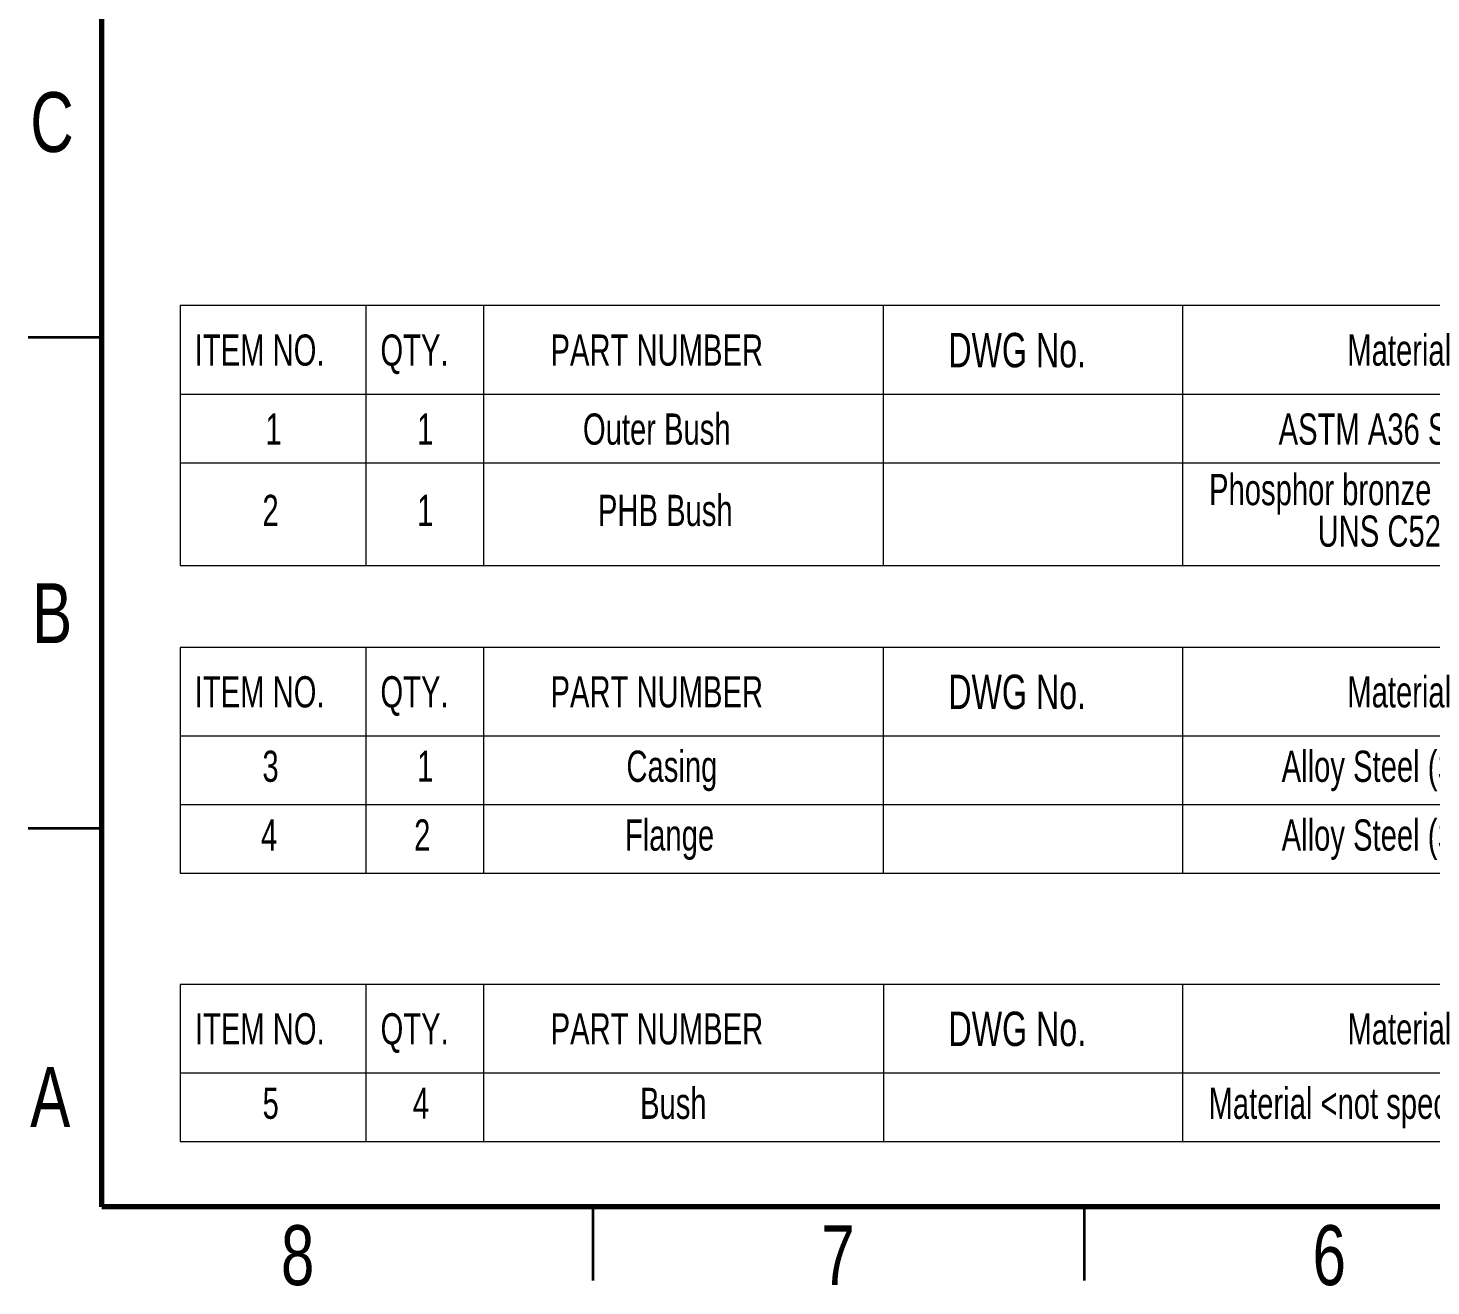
# Model space of a CAD drawing. Header units: millimetres. Extents: x 2 to 418, y 2 to 295.
# Drawn here: x 2.5 to 145.3, y 1.9 to 130 of the extents above; entities that cross this region are included whole.
import ezdxf

# ---------------------------------------------------------------- set-up
doc = ezdxf.new("R2010")
doc.units = ezdxf.units.MM
doc.styles.add('SLDTEXTSTYLE0', font='TXT', dxfattribs={"width": 0.75})
doc.styles.add('SLDTEXTSTYLE2', font='TXT', dxfattribs={"width": 0.7})

# ---------------------------------------------------------------- blocks, each defined once
blk = doc.blocks.new('SW_TABLEANNOTATION_0')
at = {"color": 0, "linetype": 'Continuous', "lineweight": 0}
for p, q in [((0, 0), (0, -16)), ((212.02, 0), (0, 0)), ((18.89, 0), (18.89, -9)), ((30.88, 0), (30.88, -9)), ((71.56, 0), (71.56, -9)), ((102.01, 0), (102.01, -9)), ((0, -9), (212.02, -9)), ((18.89, -9), (18.89, -16)), ((30.88, -9), (30.88, -16)), ((71.56, -9), (71.56, -16)), ((102.01, -9), (102.01, -16)), ((0, -16), (212.02, -16))]:
    blk.add_line(p, q, dxfattribs=at)
at = {"color": 0, "linetype": 'Continuous', "lineweight": 0, "attachment_point": 1, "style": 'SLDTEXTSTYLE2'}
for s, insert, char_height in [('DWG No.', (78.19, -2.78), 3.5), ('Material', (118.8, -2.94), 3.175), ('ITEM NO.', (1.49, -2.94), 3.175), ('QTY.', (20.39, -2.94), 3.175), ('PART NUMBER', (37.7, -2.94), 3.175), ('5', (8.38, -10.52), 3.17), ('4', (23.67, -10.52), 3.17), ('Bush', (46.8, -10.52), 3.175), ('Material <not specified>', (104.66, -10.52), 3.175)]:
    blk.add_mtext(s, dxfattribs=dict(at, insert=insert, char_height=char_height))
blk = doc.blocks.new('SW_TABLEANNOTATION_1')
at = {"color": 0, "linetype": 'Continuous', "lineweight": 0}
for p, q in [((0, 0), (0, -23)), ((212.02, 0), (0, 0)), ((18.89, 0), (18.89, -9)), ((30.88, 0), (30.88, -9)), ((71.56, 0), (71.56, -9)), ((102.01, 0), (102.01, -9)), ((0, -9), (212.02, -9)), ((18.89, -9), (18.89, -23)), ((30.88, -9), (30.88, -23)), ((71.56, -9), (71.56, -23)), ((102.01, -9), (102.01, -23)), ((0, -16), (212.02, -16)), ((0, -23), (212.02, -23))]:
    blk.add_line(p, q, dxfattribs=at)
at = {"color": 0, "linetype": 'Continuous', "lineweight": 0, "attachment_point": 1, "style": 'SLDTEXTSTYLE2'}
for s, insert, char_height in [('DWG No.', (78.19, -2.78), 3.5), ('Material', (118.8, -2.94), 3.175), ('ITEM NO.', (1.49, -2.94), 3.175), ('QTY.', (20.39, -2.94), 3.175), ('PART NUMBER', (37.7, -2.94), 3.175), ('3', (8.38, -10.52), 3.17), ('1', (24.12, -10.52), 3.17), ('Casing', (45.43, -10.52), 3.175), ('Alloy Steel (SS)', (112.12, -10.52), 3.175), ('4', (8.23, -17.52), 3.17), ('2', (23.82, -17.52), 3.17), ('Flange', (45.27, -17.52), 3.175), ('Alloy Steel (SS)', (112.12, -17.52), 3.175)]:
    blk.add_mtext(s, dxfattribs=dict(at, insert=insert, char_height=char_height))
blk = doc.blocks.new('SW_TABLEANNOTATION_2')
at = {"color": 0, "linetype": 'Continuous', "lineweight": 0}
for p, q in [((0, 0), (0, -26.47)), ((212.02, 0), (0, 0)), ((18.89, 0), (18.89, -9)), ((30.88, 0), (30.88, -9)), ((71.56, 0), (71.56, -9)), ((102.01, 0), (102.01, -9)), ((0, -9), (212.02, -9)), ((18.89, -9), (18.89, -26.47)), ((30.88, -9), (30.88, -26.47)), ((71.56, -9), (71.56, -26.47)), ((102.01, -9), (102.01, -26.47)), ((0, -16), (212.02, -16)), ((0, -26.47), (212.02, -26.47))]:
    blk.add_line(p, q, dxfattribs=at)
at = {"color": 0, "linetype": 'Continuous', "lineweight": 0, "attachment_point": 1, "style": 'SLDTEXTSTYLE2'}
for s, insert, char_height in [('DWG No.', (78.19, -2.78), 3.5), ('Material', (118.8, -2.94), 3.175), ('ITEM NO.', (1.49, -2.94), 3.175), ('QTY.', (20.39, -2.94), 3.175), ('PART NUMBER', (37.7, -2.94), 3.175), ('1', (8.68, -10.98), 3.17), ('1', (24.12, -10.98), 3.17), ('Outer Bush', (41, -10.98), 3.175), ('ASTM A36 Steel', (111.81, -10.98), 3.175), ('Phosphor bronze 10% D,', (104.73, -17.14), 3.175), ('2', (8.38, -19.26), 3.17), ('1', (24.12, -19.26), 3.17), ('PHB Bush', (42.53, -19.26), 3.175), ('UNS C52400', (115.78, -21.37), 3.175)]:
    blk.add_mtext(s, dxfattribs=dict(at, insert=insert, char_height=char_height))

msp = doc.modelspace()

# ---------------------------------------------------------------- linework, layer by layer
at = {"color": 7, "linetype": 'Continuous', "lineweight": 70}
for p, q in [((10, 10), (10, 287)), ((410, 10), (10, 10))]:
    msp.add_line(p, q, dxfattribs=at)
at = {"color": 7, "linetype": 'Continuous', "lineweight": 35}
for p, q in [((10, 98.5), (2.5, 98.5)), ((10, 48.5), (2.5, 48.5)), ((60, 10), (60, 2.5)), ((110, 10), (110, 2.5))]:
    msp.add_line(p, q, dxfattribs=at)

# ---------------------------------------------------------------- block references
at = {"color": 7, "linetype": 'Continuous', "lineweight": 0}
for name, p in [('SW_TABLEANNOTATION_2', (17.97551, 101.73968)), ('SW_TABLEANNOTATION_1', (17.97551, 66.94823)), ('SW_TABLEANNOTATION_0', (17.99192, 32.63778))]:
    msp.add_blockref(name, p, dxfattribs=at)

# ---------------------------------------------------------------- texts
at = {"color": 7, "linetype": 'Continuous', "lineweight": 0, "char_height": 6.096, "attachment_point": 2, "style": 'SLDTEXTSTYLE0'}
for s, insert in [('C', (4.9365, 123.47569)), ('B', (4.95343, 73.47569)), ('A', (4.75658, 24.22569)), ('8', (29.93862, 8.11369)), ('7', (84.93862, 8.11369)), ('6', (134.93862, 8.11369))]:
    msp.add_mtext(s, dxfattribs=dict(at, insert=insert))

doc.saveas('drawing.dxf')
